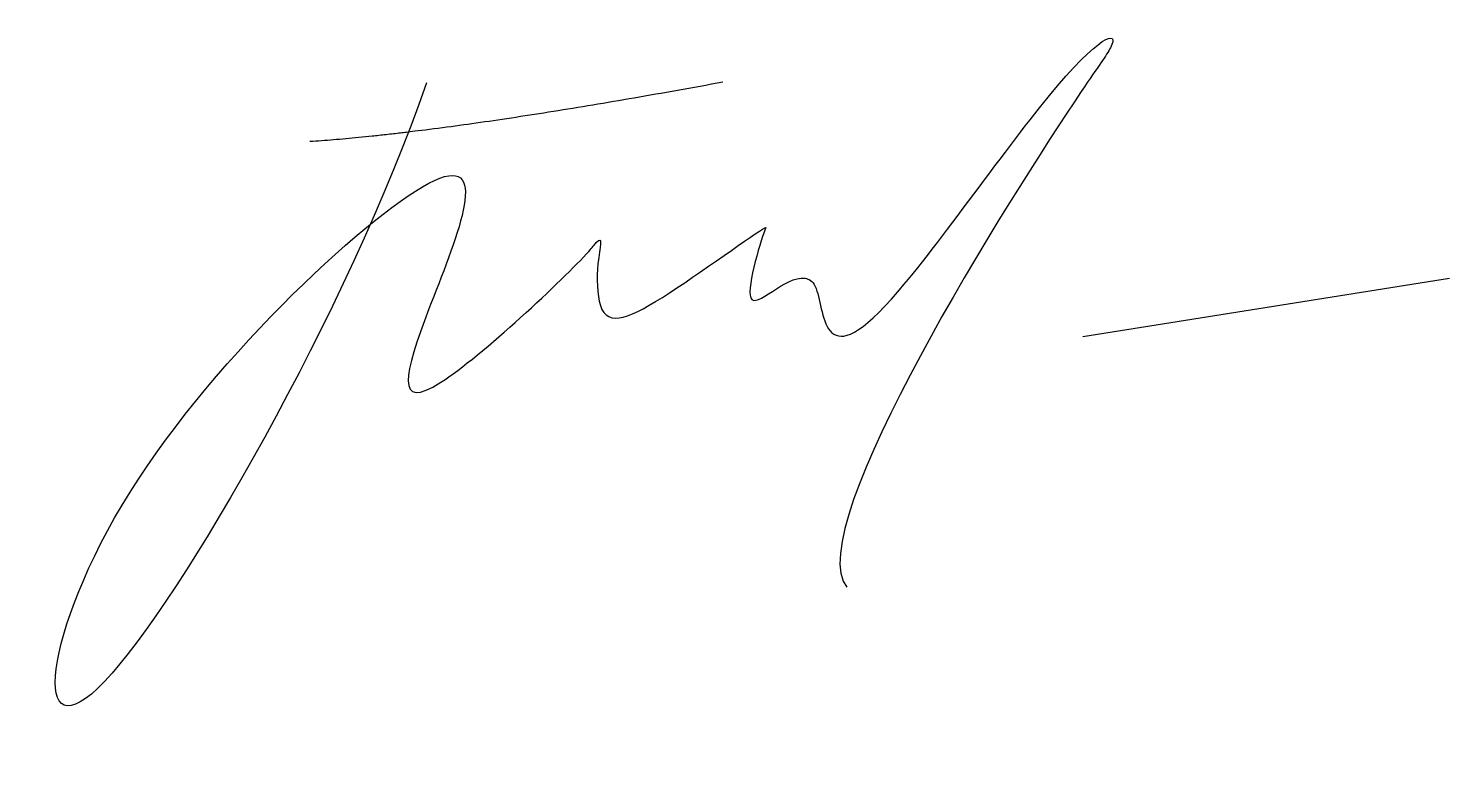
# Model space of a CAD drawing. Header units: millimetres. Extents: x 367115585 to 367116102, y -84725632 to -84725365.
import ezdxf

# ---------------------------------------------------------------- set-up
doc = ezdxf.new("R2010")
doc.units = ezdxf.units.MM
doc.layers.add('Sign', color=5, linetype='Continuous')

msp = doc.modelspace()

# ---------------------------------------------------------------- linework, layer by layer
at = {"layer": 'Sign'}
msp.add_line((367115968.59, -84725477.33), (367116102, -84725455.98), dxfattribs=at)
msp.add_open_spline([(367115729.82, -84725384.96), (367115701.32, -84725467.54), (367115579.59, -84725679.75), (367115595.87, -84725536.65), (367115768.89, -84725377.24), (367115725.15, -84725476.92), (367115715.24, -84725516.81), (367115784.18, -84725452.3), (367115794.68, -84725439.12), (367115791.54, -84725448.42), (367115792.1, -84725475.94), (367115812.24, -84725466.91), (367115854.02, -84725436.24), (367115852.56, -84725439), (367115839.68, -84725479.28), (367115862.52, -84725452.38), (367115875.44, -84725460.17), (367115871.61, -84725508.17), (367115967.97, -84725369.13), (367115985.11, -84725364.29), (367115962.38, -84725394.69), (367115865.38, -84725547.4), (367115882.71, -84725568.58)], degree=3, knots=[0, 0, 0, 0, 1, 2, 3, 4, 5, 5.874716, 6, 6.544125, 7, 8, 9, 9.075631, 10, 11, 11.203654, 12, 12.468575, 13, 13.199507, 14, 14, 14, 14], dxfattribs=at)
msp.add_open_spline([(367115687.43, -84725406.18), (367115737.32, -84725403.01), (367115837.67, -84725384.57)], degree=2, dxfattribs=at)

doc.saveas('drawing.dxf')
